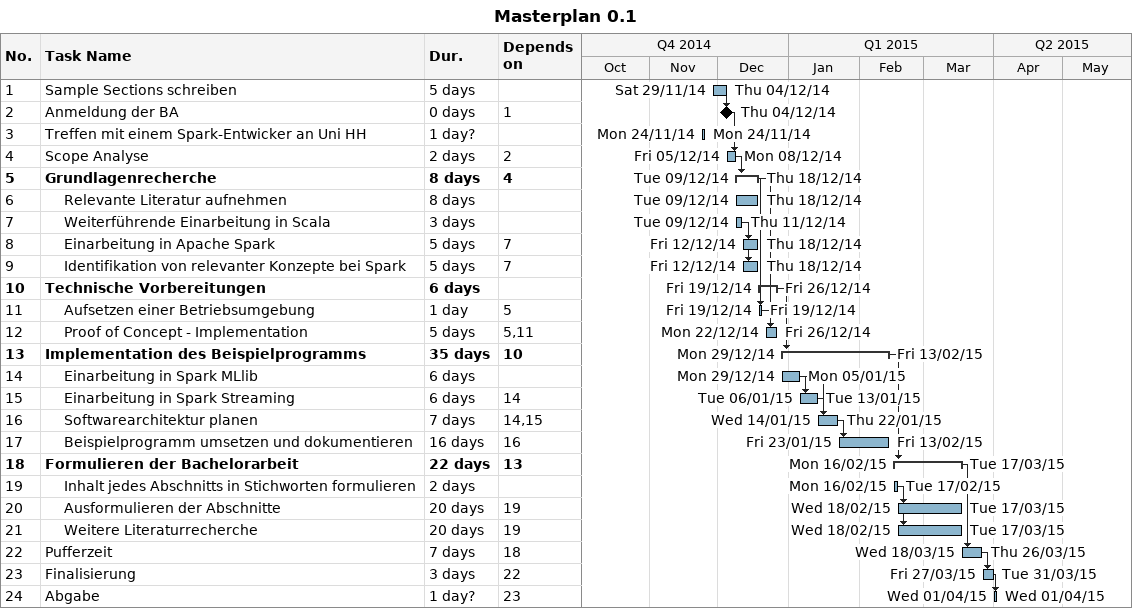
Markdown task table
Masterplan 0.1

| ID | Level | Task | Duration | Start | Finish | Predecessors |
|---|---|---|---|---|---|---|
| 1 | 1 | Sample Sections schreiben | 5d | 2014-11-29 | 2014-12-04 |  |
| 2 | 1 | Anmeldung der BA | 0d | 2014-12-04 | 2014-12-04 | 1 |
| 3 | 1 | Treffen mit einem Spark-Entwicker an Uni HH | 1d? | 2014-11-24 | 2014-11-24 |  |
| 4 | 1 | Scope Analyse | 2d | 2014-12-05 | 2014-12-08 | 2 |
| 5 | 1 | **Grundlagenrecherche** | 8d | 2014-12-09 | 2014-12-18 | 4 |
| 6 | 2 | Relevante Literatur aufnehmen | 8d | 2014-12-09 | 2014-12-18 |  |
| 7 | 2 | Weiterführende Einarbeitung in Scala | 3d | 2014-12-09 | 2014-12-11 |  |
| 8 | 2 | Einarbeitung in Apache Spark | 5d | 2014-12-12 | 2014-12-18 | 7 |
| 9 | 2 | Identifikation von relevanter Konzepte bei Spark | 5d | 2014-12-12 | 2014-12-18 | 7 |
| 10 | 1 | **Technische Vorbereitungen** | 6d | 2014-12-19 | 2014-12-26 |  |
| 11 | 2 | Aufsetzen einer Betriebsumgebung | 1d | 2014-12-19 | 2014-12-19 | 5 |
| 12 | 2 | Proof of Concept - Implementation | 5d | 2014-12-22 | 2014-12-26 | 5, 11 |
| 13 | 1 | **Implementation des Beispielprogramms** | 35d | 2014-12-29 | 2015-02-13 | 10 |
| 14 | 2 | Einarbeitung in Spark MLlib | 6d | 2014-12-29 | 2015-01-05 |  |
| 15 | 2 | Einarbeitung in Spark Streaming | 6d | 2015-01-06 | 2015-01-13 | 14 |
| 16 | 2 | Softwarearchitektur planen | 7d | 2015-01-14 | 2015-01-22 | 14, 15 |
| 17 | 2 | Beispielprogramm umsetzen und dokumentieren | 16d | 2015-01-23 | 2015-02-13 | 16 |
| 18 | 1 | **Formulieren der Bachelorarbeit** | 22d | 2015-02-16 | 2015-03-17 | 13 |
| 19 | 2 | Inhalt jedes Abschnitts in Stichworten formulieren | 2d | 2015-02-16 | 2015-02-17 |  |
| 20 | 2 | Ausformulieren der Abschnitte | 20d | 2015-02-18 | 2015-03-17 | 19 |
| 21 | 2 | Weitere Literaturrecherche | 20d | 2015-02-18 | 2015-03-17 | 19 |
| 22 | 1 | Pufferzeit | 7d | 2015-03-18 | 2015-03-26 | 18 |
| 23 | 1 | Finalisierung | 3d | 2015-03-27 | 2015-03-31 | 22 |
| 24 | 1 | Abgabe | 1d? | 2015-04-01 | 2015-04-01 | 23 |
